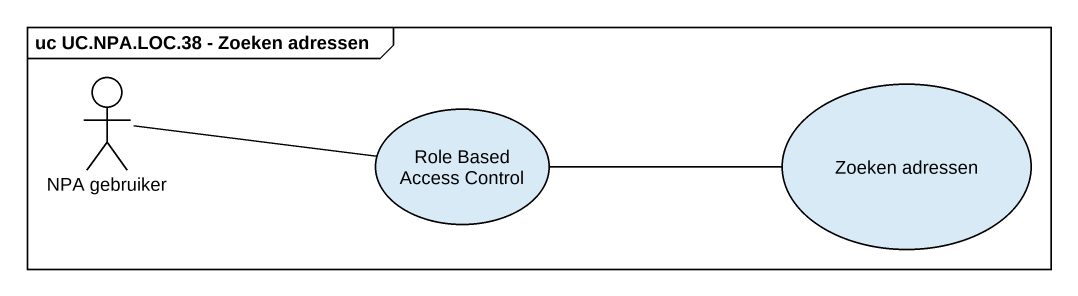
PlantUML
@startuml
mainframe uc UC.NPA.LOC.38 - Zoeken adressen
actor "NPA gebruiker" as NPA_gebruiker
usecase "Role Based Access Control" as Role_Based_Access_Control
usecase "Zoeken adressen" as Zoeken_adressen
NPA_gebruiker -right- Role_Based_Access_Control
Role_Based_Access_Control -right- Zoeken_adressen
@enduml
